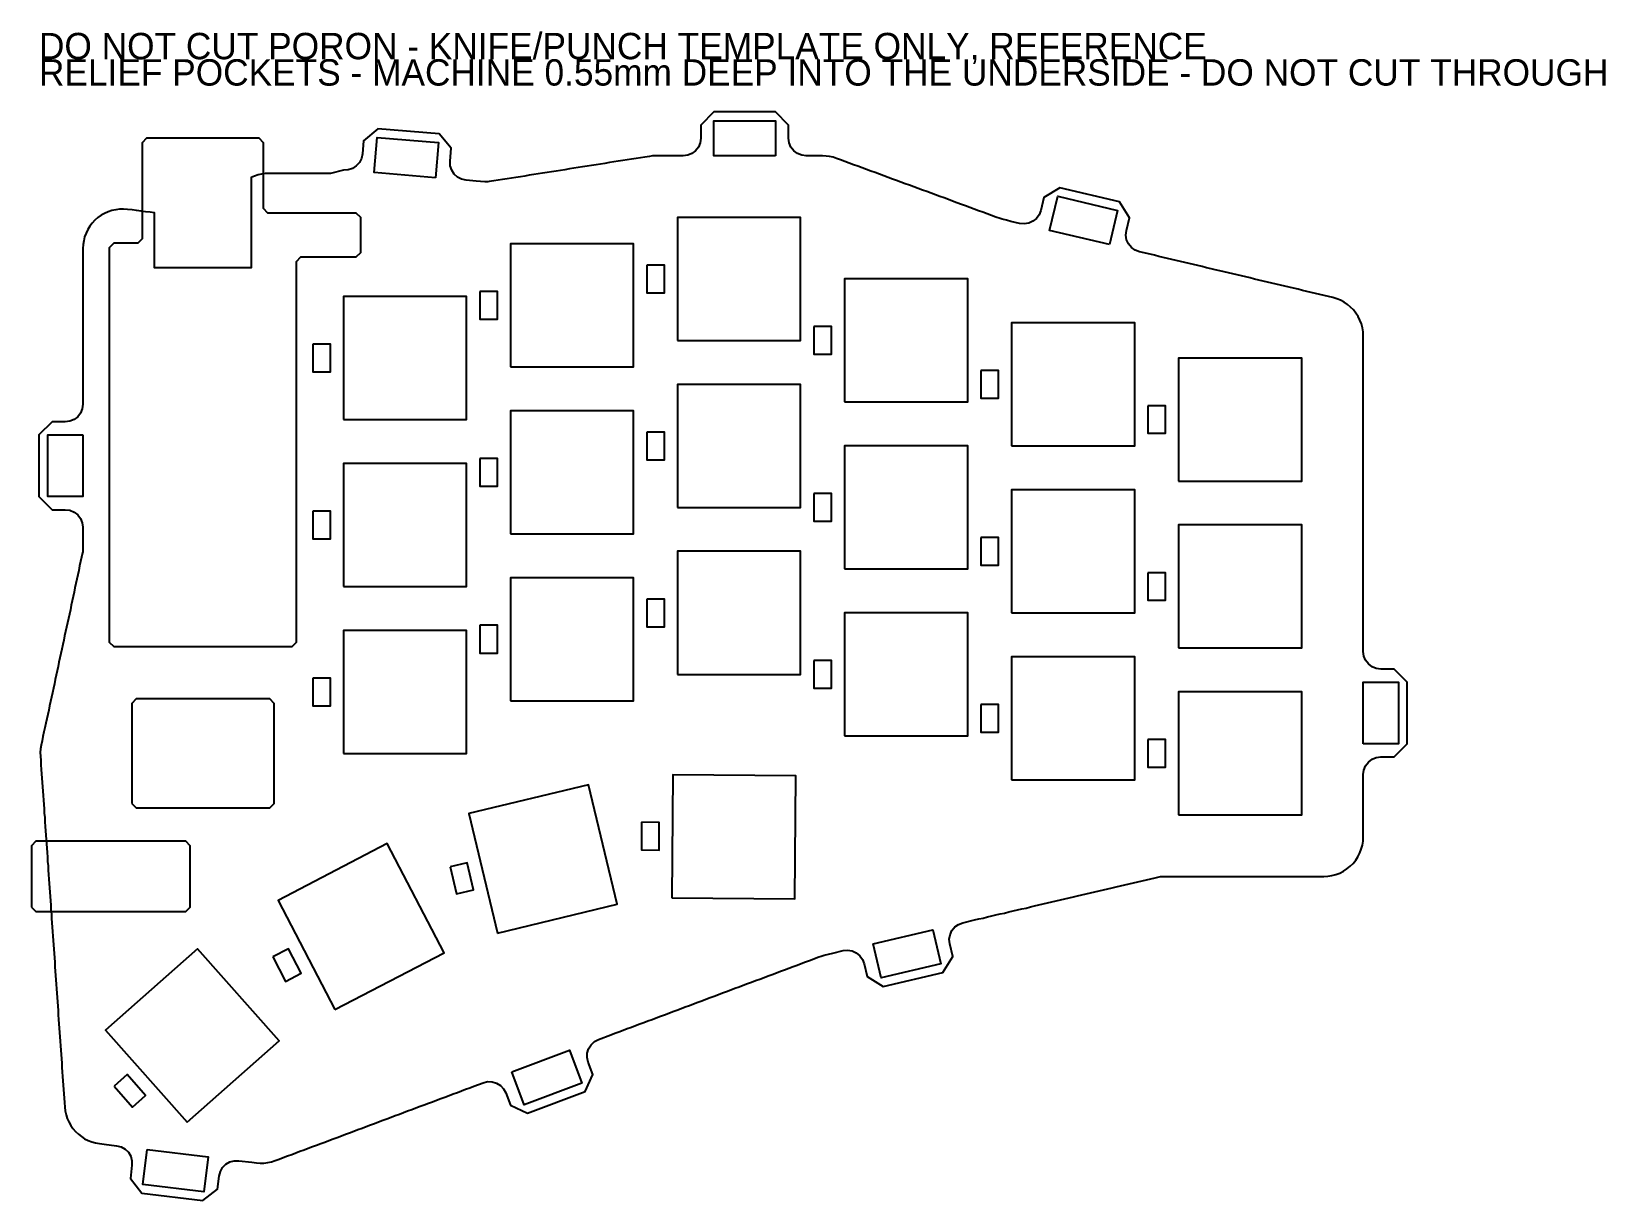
# Model space of a CAD drawing. Header units: millimetres. Extents: x 154 to 333, y -59 to 74.
import ezdxf

# ---------------------------------------------------------------- set-up
doc = ezdxf.new("R2010")
doc.units = ezdxf.units.MM
for name, color, linetype in [('CUTOUT', 7, 'CONTINUOUS'), ('OUTLINE', 3, 'CONTINUOUS'), ('PORON', 2, 'CONTINUOUS'), ('RELIEF', 1, 'CONTINUOUS')]:
    doc.layers.add(name, color=color, linetype=linetype)

msp = doc.modelspace()

# ---------------------------------------------------------------- linework, layer by layer
at = {"layer": 'CUTOUT'}
for points in [[(167.1, 62), (166.6, 61.5), (166.6, 50.55), (166.1, 50.05), (163.35, 50.05), (162.85, 49.55), (162.85, 4.65), (163.35, 4.15), (183.65, 4.15), (184.15, 4.65), (184.15, 48), (184.65, 48.5), (190.95, 48.5), (191.45, 49), (191.45, 53), (190.95, 53.5), (180.9, 53.5), (180.4, 54), (180.4, 61.5), (179.9, 62), (167.1, 62)], [(227.5, 39), (241.5, 39), (241.5, 53), (227.5, 53), (227.5, 39)], [(208.5, 36), (222.5, 36), (222.5, 50), (208.5, 50), (208.5, 36)], [(246.5, 32), (260.5, 32), (260.5, 46), (246.5, 46), (246.5, 32)], [(189.5, 30), (203.5, 30), (203.5, 44), (189.5, 44), (189.5, 30)], [(265.5, 27), (279.5, 27), (279.5, 41), (265.5, 41), (265.5, 27)], [(284.5, 23), (298.5, 23), (298.5, 37), (284.5, 37), (284.5, 23)], [(227.5, 20), (241.5, 20), (241.5, 34), (227.5, 34), (227.5, 20)], [(208.5, 17), (222.5, 17), (222.5, 31), (208.5, 31), (208.5, 17)], [(246.5, 13), (260.5, 13), (260.5, 27), (246.5, 27), (246.5, 13)], [(189.5, 11), (203.5, 11), (203.5, 25), (189.5, 25), (189.5, 11)], [(265.5, 8), (279.5, 8), (279.5, 22), (265.5, 22), (265.5, 8)], [(284.5, 4), (298.5, 4), (298.5, 18), (284.5, 18), (284.5, 4)], [(227.5, 1), (241.5, 1), (241.5, 15), (227.5, 15), (227.5, 1)], [(208.5, -2), (222.5, -2), (222.5, 12), (208.5, 12), (208.5, -2)], [(246.5, -6), (260.5, -6), (260.5, 8), (246.5, 8), (246.5, -6)], [(189.5, -8), (203.5, -8), (203.5, 6), (189.5, 6), (189.5, -8)], [(265.5, -11), (279.5, -11), (279.5, 3), (265.5, 3), (265.5, -11)], [(284.5, -15), (298.5, -15), (298.5, -1), (284.5, -1), (284.5, -15)], [(165.4, -13.7), (165.9, -14.2), (181.1, -14.2), (181.6, -13.7), (181.6, -2.3), (181.1, -1.8), (165.9, -1.8), (165.4, -2.3), (165.4, -13.7)], [(226.84, -24.44), (240.84, -24.56), (240.96, -10.56), (226.96, -10.44), (226.84, -24.44)], [(207.03, -28.44), (220.64, -25.17), (217.37, -11.56), (203.76, -14.83), (207.03, -28.44)], [(154, -25.5), (154.5, -26), (171.55, -26), (172.05, -25.5), (172.05, -18.5), (171.55, -18), (154.5, -18), (154, -18.5), (154, -25.5)], [(188.52, -37.14), (200.94, -30.68), (194.48, -18.26), (182.06, -24.72), (188.52, -37.14)], [(171.7, -49.98), (182.18, -40.7), (172.9, -30.22), (162.42, -39.5), (171.7, -49.98)]]:
    msp.add_lwpolyline(points, close=True, dxfattribs=at)
at = {"layer": 'OUTLINE'}
msp.add_lwpolyline([(305.5, -17.5), (305.5, -17), (305.5, -16.5), (305.5, -16), (305.5, -15.5), (305.5, -15), (305.5, -14.5), (305.5, -14), (305.5, -13.5), (305.5, -13), (305.5, -12.5), (305.5, -12), (305.5, -11.5), (305.5, -10.4), (305.57, -9.89), (305.77, -9.4), (306.09, -8.99), (306.5, -8.67), (306.98, -8.47), (307.5, -8.4), (309, -8.4), (310.5, -6.9), (310.5, 0.1), (309, 1.6), (307.5, 1.6), (306.98, 1.66), (306.5, 1.86), (306.09, 2.18), (305.77, 2.6), (305.57, 3.08), (305.5, 3.6), (305.5, 5), (305.5, 5.5), (305.5, 6), (305.5, 6.5), (305.5, 7), (305.5, 7.5), (305.5, 8), (305.5, 8.5), (305.5, 9), (305.5, 9.5), (305.5, 10), (305.5, 10.5), (305.5, 11), (305.5, 11.5), (305.5, 12), (305.5, 12.5), (305.5, 13), (305.5, 13.5), (305.5, 14), (305.5, 14.5), (305.5, 15), (305.5, 15.5), (305.5, 16), (305.5, 16.5), (305.5, 17), (305.5, 17.5), (305.5, 18), (305.5, 18.5), (305.5, 19), (305.5, 19.5), (305.5, 20), (305.5, 20.5), (305.5, 21), (305.5, 21.5), (305.5, 22), (305.5, 22.5), (305.5, 23), (305.5, 23.5), (305.5, 24), (305.5, 24.5), (305.5, 25), (305.5, 25.5), (305.5, 26), (305.5, 26.5), (305.5, 27), (305.5, 27.5), (305.5, 28), (305.5, 28.5), (305.5, 29), (305.5, 29.5), (305.5, 30), (305.5, 30.5), (305.5, 31), (305.5, 31.5), (305.5, 32), (305.5, 32.5), (305.5, 33), (305.5, 33.5), (305.5, 34), (305.5, 34.5), (305.5, 35), (305.5, 35.5), (305.5, 36), (305.5, 36.5), (305.5, 37), (305.5, 37.5), (305.5, 38), (305.5, 38.5), (305.5, 39), (305.5, 39.5), (305.48, 39.96), (305.4, 40.42), (305.29, 40.87), (305.12, 41.3), (304.92, 41.72), (304.67, 42.11), (304.38, 42.47), (304.06, 42.8), (303.7, 43.1), (303.32, 43.36), (302.91, 43.57), (302.48, 43.75), (302.04, 43.88), (301.54, 44), (301.05, 44.11), (300.55, 44.23), (300.06, 44.35), (299.56, 44.47), (299.07, 44.58), (298.57, 44.7), (298.08, 44.82), (297.58, 44.93), (297.09, 45.05), (296.59, 45.17), (296.1, 45.29), (295.6, 45.4), (295.11, 45.52), (294.61, 45.64), (294.12, 45.75), (293.62, 45.87), (293.13, 45.99), (292.63, 46.11), (292.14, 46.22), (291.64, 46.34), (291.15, 46.46), (290.65, 46.58), (290.16, 46.69), (289.66, 46.81), (289.17, 46.93), (288.67, 47.04), (288.18, 47.16), (287.68, 47.28), (287.19, 47.4), (286.69, 47.51), (286.2, 47.63), (285.7, 47.75), (285.21, 47.87), (284.71, 47.98), (284.22, 48.1), (283.72, 48.22), (283.23, 48.33), (282.73, 48.45), (282.24, 48.57), (281.74, 48.69), (281.25, 48.8), (280.04, 49.09), (279.55, 49.28), (279.13, 49.58), (278.8, 49.99), (278.58, 50.46), (278.5, 50.98), (278.55, 51.5), (278.9, 52.96), (277.78, 54.76), (270.97, 56.37), (269.17, 55.26), (268.82, 53.8), (268.64, 53.31), (268.33, 52.89), (267.93, 52.56), (267.45, 52.35), (266.93, 52.26), (266.41, 52.32), (265.41, 52.55), (264.91, 52.67), (264.42, 52.79), (264.3, 52.82), (264.19, 52.86), (263.7, 53.04), (263.21, 53.22), (262.72, 53.4), (262.23, 53.58), (261.74, 53.76), (261.25, 53.94), (260.76, 54.12), (260.27, 54.3), (259.78, 54.48), (259.28, 54.66), (258.79, 54.85), (258.3, 55.03), (257.81, 55.21), (257.32, 55.39), (256.83, 55.57), (256.34, 55.75), (255.85, 55.93), (255.36, 56.11), (254.87, 56.29), (254.38, 56.47), (253.89, 56.65), (253.4, 56.83), (252.91, 57.01), (252.42, 57.19), (251.93, 57.37), (251.44, 57.56), (250.95, 57.74), (250.46, 57.92), (249.97, 58.1), (249.48, 58.28), (248.99, 58.46), (248.5, 58.64), (248.01, 58.82), (247.52, 59), (247.03, 59.18), (246.54, 59.36), (246.05, 59.54), (245.56, 59.72), (245.18, 59.84), (244.79, 59.93), (244.4, 59.98), (244, 60), (243.5, 60), (242.13, 60), (241.62, 60.07), (241.13, 60.27), (240.72, 60.59), (240.4, 61), (240.2, 61.48), (240.13, 62), (240.13, 63.5), (238.63, 65), (231.63, 65), (230.13, 63.5), (230.13, 62), (230.07, 61.48), (229.87, 61), (229.55, 60.59), (229.13, 60.27), (228.65, 60.07), (228.13, 60), (227, 60), (226.5, 60), (226, 60), (225.5, 60), (225, 60), (224.65, 59.99), (224.3, 59.95), (223.79, 59.87), (223.29, 59.79), (222.78, 59.71), (222.27, 59.63), (221.77, 59.55), (221.26, 59.47), (220.75, 59.39), (220.25, 59.31), (219.74, 59.23), (219.24, 59.15), (218.73, 59.07), (218.22, 58.99), (217.72, 58.91), (217.21, 58.83), (216.7, 58.75), (216.2, 58.67), (215.69, 58.59), (215.19, 58.51), (214.68, 58.43), (214.17, 58.35), (213.67, 58.27), (213.16, 58.19), (212.65, 58.11), (212.15, 58.03), (211.64, 57.95), (211.13, 57.87), (210.63, 57.79), (210.12, 57.71), (209.62, 57.63), (209.11, 57.55), (208.6, 57.47), (208.1, 57.39), (207.59, 57.31), (207.08, 57.23), (206.58, 57.15), (206.07, 57.07), (205.91, 57.05), (205.75, 57.04), (205.59, 57.05), (205.08, 57.09), (204.57, 57.13), (203.44, 57.23), (202.93, 57.34), (202.47, 57.58), (202.08, 57.93), (201.8, 58.37), (201.64, 58.87), (201.61, 59.39), (201.74, 60.88), (200.37, 62.5), (193.39, 63.08), (191.77, 61.71), (191.65, 60.22), (191.54, 59.71), (191.3, 59.24), (190.95, 58.86), (190.51, 58.57), (190.01, 58.42), (189.49, 58.39), (188, 58), (187.5, 58), (187, 58), (186.5, 58), (186, 58), (185.5, 58), (185, 58), (184.5, 58), (184, 58), (183.5, 58), (183, 58), (182.5, 58), (182, 58), (181.5, 58), (181, 58), (180.59, 57.98), (180.18, 57.92), (179.77, 57.83), (179.38, 57.7), (179, 57.53), (179, 57.02), (179, 56.5), (179, 55.99), (179, 55.47), (179, 54.96), (179, 54.45), (179, 53.93), (179, 53.42), (179, 52.9), (179, 52.39), (179, 51.88), (179, 51.36), (179, 50.85), (179, 50.33), (179, 49.82), (179, 49.31), (179, 48.79), (179, 48.28), (179, 47.76), (179, 47.25), (178.5, 47.25), (178, 47.25), (177.5, 47.25), (177, 47.25), (176.5, 47.25), (176, 47.25), (175.5, 47.25), (175, 47.25), (174.5, 47.25), (174, 47.25), (173.5, 47.25), (173, 47.25), (172.5, 47.25), (172, 47.25), (171.5, 47.25), (171, 47.25), (170.5, 47.25), (170, 47.25), (169.5, 47.25), (169, 47.25), (168.5, 47.25), (168, 47.25), (168, 47.77), (168, 48.29), (168, 48.82), (168, 49.34), (168, 49.86), (168, 50.38), (168, 50.9), (168, 51.43), (168, 51.95), (168, 52.47), (168, 52.99), (168, 53.51), (167.49, 53.58), (166.98, 53.65), (166.47, 53.71), (165.95, 53.78), (165.44, 53.85), (164.93, 53.91), (164.48, 53.95), (164.03, 53.94), (163.59, 53.88), (163.15, 53.79), (162.72, 53.65), (162.31, 53.46), (161.92, 53.24), (161.55, 52.98), (161.22, 52.68), (160.91, 52.35), (160.64, 51.99), (160.4, 51.61), (160.21, 51.2), (160.05, 50.78), (159.94, 50.34), (159.87, 49.9), (159.85, 49.45), (159.85, 48.95), (159.85, 48.44), (159.85, 47.94), (159.85, 47.44), (159.85, 46.93), (159.85, 46.43), (159.85, 45.93), (159.85, 45.43), (159.85, 44.92), (159.85, 44.42), (159.85, 43.92), (159.85, 43.41), (159.85, 42.91), (159.85, 42.41), (159.85, 41.9), (159.85, 41.4), (159.85, 40.9), (159.85, 40.39), (159.85, 39.89), (159.85, 39.39), (159.85, 38.89), (159.85, 38.38), (159.85, 37.88), (159.85, 37.38), (159.85, 36.87), (159.85, 36.37), (159.85, 35.87), (159.85, 35.36), (159.85, 34.86), (159.85, 34.36), (159.85, 33.85), (159.85, 33.35), (159.85, 32.85), (159.85, 31.74), (159.78, 31.22), (159.58, 30.74), (159.26, 30.32), (158.85, 30), (158.37, 29.8), (157.85, 29.74), (156.35, 29.74), (154.85, 28.24), (154.85, 21.24), (156.35, 19.74), (157.85, 19.74), (158.37, 19.67), (158.85, 19.47), (159.26, 19.15), (159.58, 18.74), (159.78, 18.25), (159.85, 17.74), (159.85, 16.25), (159.85, 15.74), (159.85, 15.24), (159.84, 15.1), (159.83, 14.96), (159.81, 14.82), (159.7, 14.32), (159.59, 13.83), (159.48, 13.33), (159.38, 12.83), (159.27, 12.34), (159.16, 11.84), (159.06, 11.34), (158.95, 10.84), (158.84, 10.35), (158.74, 9.85), (158.63, 9.35), (158.52, 8.86), (158.42, 8.36), (158.31, 7.86), (158.2, 7.36), (158.09, 6.87), (157.99, 6.37), (157.88, 5.87), (157.77, 5.37), (157.67, 4.88), (157.56, 4.38), (157.45, 3.88), (157.35, 3.39), (157.24, 2.89), (157.13, 2.39), (157.03, 1.89), (156.92, 1.4), (156.81, 0.9), (156.7, 0.4), (156.6, -0.09), (156.49, -0.59), (156.38, -1.09), (156.28, -1.59), (156.17, -2.08), (156.06, -2.58), (155.96, -3.08), (155.85, -3.57), (155.74, -4.07), (155.64, -4.57), (155.53, -5.07), (155.42, -5.56), (155.31, -6.06), (155.21, -6.56), (155.1, -7.05), (155.03, -7.47), (155, -7.89), (155.01, -8.31), (155.05, -8.81), (155.08, -9.31), (155.11, -9.81), (155.15, -10.31), (155.18, -10.81), (155.22, -11.31), (155.25, -11.81), (155.29, -12.31), (155.32, -12.8), (155.36, -13.3), (155.39, -13.8), (155.43, -14.3), (155.46, -14.8), (155.5, -15.3), (155.53, -15.8), (155.57, -16.3), (155.6, -16.8), (155.63, -17.3), (155.67, -17.8), (155.7, -18.29), (155.74, -18.79), (155.77, -19.29), (155.81, -19.79), (155.84, -20.29), (155.88, -20.79), (155.91, -21.29), (155.95, -21.79), (155.98, -22.29), (156.02, -22.79), (156.05, -23.29), (156.08, -23.79), (156.12, -24.28), (156.15, -24.78), (156.19, -25.28), (156.22, -25.78), (156.26, -26.28), (156.29, -26.78), (156.33, -27.28), (156.36, -27.78), (156.4, -28.28), (156.43, -28.78), (156.47, -29.28), (156.5, -29.77), (156.54, -30.27), (156.57, -30.77), (156.6, -31.27), (156.64, -31.77), (156.67, -32.27), (156.71, -32.77), (156.74, -33.27), (156.78, -33.77), (156.81, -34.27), (156.85, -34.77), (156.88, -35.27), (156.92, -35.76), (156.95, -36.26), (156.99, -36.76), (157.02, -37.26), (157.05, -37.76), (157.09, -38.26), (157.12, -38.76), (157.16, -39.26), (157.19, -39.76), (157.23, -40.26), (157.26, -40.76), (157.3, -41.26), (157.33, -41.75), (157.37, -42.25), (157.4, -42.75), (157.44, -43.25), (157.47, -43.75), (157.5, -44.25), (157.54, -44.75), (157.57, -45.25), (157.61, -45.75), (157.64, -46.25), (157.68, -46.75), (157.71, -47.24), (157.75, -47.74), (157.78, -48.24), (157.84, -48.68), (157.93, -49.12), (158.07, -49.54), (158.25, -49.94), (158.46, -50.33), (158.72, -50.69), (159.01, -51.03), (159.33, -51.33), (159.68, -51.61), (160.05, -51.84), (160.44, -52.04), (160.86, -52.2), (161.28, -52.32), (161.72, -52.4), (162.25, -52.46), (163.69, -52.64), (164.19, -52.77), (164.65, -53.03), (165.02, -53.39), (165.29, -53.84), (165.43, -54.35), (165.43, -54.87), (165.25, -56.36), (166.55, -58.03), (173.5, -58.88), (175.17, -57.58), (175.36, -56.09), (175.49, -55.58), (175.74, -55.13), (176.11, -54.76), (176.56, -54.49), (177.06, -54.35), (177.58, -54.35), (179.06, -54.53), (179.58, -54.59), (180.01, -54.63), (180.45, -54.62), (180.88, -54.57), (181.3, -54.47), (181.71, -54.34), (182.18, -54.17), (182.65, -53.99), (183.12, -53.81), (183.6, -53.64), (184.07, -53.46), (184.54, -53.28), (185.01, -53.11), (185.48, -52.93), (185.95, -52.75), (186.42, -52.58), (186.9, -52.4), (187.37, -52.22), (187.84, -52.05), (188.31, -51.87), (188.78, -51.69), (189.25, -51.51), (189.72, -51.34), (190.19, -51.16), (190.67, -50.98), (191.14, -50.81), (191.61, -50.63), (192.08, -50.45), (192.55, -50.28), (193.02, -50.1), (193.49, -49.92), (193.97, -49.75), (194.44, -49.57), (194.91, -49.39), (195.38, -49.22), (195.85, -49.04), (196.32, -48.86), (196.79, -48.69), (197.26, -48.51), (197.74, -48.33), (198.21, -48.16), (198.68, -47.98), (199.15, -47.8), (199.62, -47.63), (200.09, -47.45), (200.56, -47.27), (201.04, -47.1), (201.51, -46.92), (201.98, -46.74), (202.45, -46.57), (202.92, -46.39), (203.39, -46.21), (203.86, -46.04), (204.33, -45.86), (205.38, -45.47), (205.89, -45.35), (206.41, -45.37), (206.91, -45.52), (207.36, -45.8), (207.71, -46.18), (207.96, -46.64), (208.48, -48.04), (210.42, -48.92), (216.97, -46.46), (217.85, -44.53), (217.32, -43.13), (217.2, -42.62), (217.22, -42.1), (217.37, -41.6), (217.65, -41.16), (218.03, -40.8), (218.49, -40.55), (219.89, -40.03), (220.36, -39.85), (220.83, -39.68), (221.3, -39.5), (221.77, -39.32), (222.24, -39.15), (222.72, -38.97), (223.19, -38.79), (223.66, -38.62), (224.13, -38.44), (224.6, -38.26), (225.07, -38.09), (225.54, -37.91), (226.01, -37.73), (226.49, -37.56), (226.96, -37.38), (227.43, -37.2), (227.9, -37.03), (228.37, -36.85), (228.84, -36.67), (229.31, -36.5), (229.79, -36.32), (230.26, -36.14), (230.73, -35.97), (231.2, -35.79), (231.67, -35.61), (232.14, -35.44), (232.61, -35.26), (233.08, -35.08), (233.56, -34.91), (234.03, -34.73), (234.5, -34.55), (234.97, -34.38), (235.44, -34.2), (235.91, -34.02), (236.38, -33.85), (236.86, -33.67), (237.33, -33.49), (237.8, -33.32), (238.27, -33.14), (238.74, -32.96), (239.21, -32.79), (239.68, -32.61), (240.15, -32.43), (240.63, -32.26), (241.1, -32.08), (241.57, -31.9), (242.04, -31.73), (242.51, -31.55), (242.98, -31.37), (243.45, -31.2), (243.93, -31.02), (244.05, -30.98), (244.17, -30.94), (244.66, -30.83), (245.15, -30.72), (246.32, -30.44), (246.84, -30.39), (247.36, -30.48), (247.83, -30.69), (248.24, -31.02), (248.54, -31.45), (248.73, -31.94), (249.07, -33.4), (250.87, -34.52), (257.69, -32.93), (258.81, -31.12), (258.46, -29.66), (258.41, -29.14), (258.5, -28.63), (258.71, -28.15), (259.05, -27.75), (259.47, -27.45), (259.96, -27.26), (261.28, -26.95), (261.77, -26.84), (262.26, -26.73), (262.74, -26.61), (263.23, -26.5), (263.72, -26.38), (264.21, -26.27), (264.7, -26.16), (265.19, -26.04), (265.68, -25.93), (266.17, -25.81), (266.65, -25.7), (267.14, -25.59), (267.63, -25.47), (268.12, -25.36), (268.61, -25.24), (269.1, -25.13), (269.59, -25.02), (270.08, -24.9), (270.56, -24.79), (271.05, -24.67), (271.54, -24.56), (272.03, -24.45), (272.52, -24.33), (273.01, -24.22), (273.5, -24.1), (273.99, -23.99), (274.47, -23.88), (274.96, -23.76), (275.45, -23.65), (275.94, -23.53), (276.43, -23.42), (276.92, -23.31), (277.41, -23.19), (277.9, -23.08), (278.38, -22.96), (278.87, -22.85), (279.36, -22.74), (279.85, -22.62), (280.34, -22.51), (280.83, -22.39), (281.32, -22.28), (281.81, -22.17), (282.29, -22.05), (282.44, -22.02), (282.6, -22.01), (282.75, -22), (283.25, -22), (283.76, -22), (284.27, -22), (284.78, -22), (285.28, -22), (285.79, -22), (286.3, -22), (286.8, -22), (287.31, -22), (287.82, -22), (288.32, -22), (288.83, -22), (289.34, -22), (289.85, -22), (290.35, -22), (290.86, -22), (291.37, -22), (291.87, -22), (292.38, -22), (292.89, -22), (293.39, -22), (293.9, -22), (294.41, -22), (294.92, -22), (295.42, -22), (295.93, -22), (296.44, -22), (296.94, -22), (297.45, -22), (297.96, -22), (298.46, -22), (298.97, -22), (299.48, -22), (299.99, -22), (300.49, -22), (301, -22), (301.47, -21.98), (301.94, -21.9), (302.39, -21.78), (302.83, -21.61), (303.25, -21.4), (303.64, -21.14), (304.01, -20.84), (304.34, -20.51), (304.64, -20.14), (304.9, -19.75), (305.11, -19.33), (305.28, -18.89), (305.4, -18.44), (305.48, -17.97), (305.5, -17.5)], close=True, dxfattribs=at)
at = {"layer": 'PORON'}
for points in [[(238.63, 60), (231.63, 60), (231.63, 64), (238.63, 64), (238.63, 60)], [(199.95, 57.52), (192.98, 58.1), (193.31, 62.09), (200.29, 61.51), (199.95, 57.52)], [(276.63, 49.9), (269.82, 51.51), (270.74, 55.4), (277.55, 53.79), (276.63, 49.9)], [(159.85, 28.24), (159.85, 21.24), (155.85, 21.24), (155.85, 28.24), (159.85, 28.24)], [(305.5, -6.9), (305.5, 0.1), (309.5, 0.1), (309.5, -6.9), (305.5, -6.9)], [(249.73, -29.65), (256.55, -28.06), (257.46, -31.95), (250.64, -33.54), (249.73, -29.65)], [(208.66, -44.24), (215.22, -41.78), (216.62, -45.53), (210.06, -47.98), (208.66, -44.24)], [(167.16, -53.07), (174.11, -53.92), (173.62, -57.89), (166.67, -57.04), (167.16, -53.07)]]:
    msp.add_lwpolyline(points, close=True, dxfattribs=at)
at = {"layer": 'RELIEF'}
for points in [[(224, 47.58), (224, 44.42), (226, 44.42), (226, 47.58), (224, 47.58)], [(205, 44.58), (205, 41.42), (207, 41.42), (207, 44.58), (205, 44.58)], [(243, 40.58), (243, 37.42), (245, 37.42), (245, 40.58), (243, 40.58)], [(186, 38.58), (186, 35.42), (188, 35.42), (188, 38.58), (186, 38.58)], [(262, 35.58), (262, 32.42), (264, 32.42), (264, 35.58), (262, 35.58)], [(281, 31.57), (281, 28.43), (283, 28.43), (283, 31.57), (281, 31.57)], [(224, 28.57), (224, 25.43), (226, 25.43), (226, 28.57), (224, 28.57)], [(205, 25.57), (205, 22.43), (207, 22.43), (207, 25.57), (205, 25.57)], [(243, 21.57), (243, 18.43), (245, 18.43), (245, 21.57), (243, 21.57)], [(186, 19.57), (186, 16.43), (188, 16.43), (188, 19.57), (186, 19.57)], [(262, 16.57), (262, 13.43), (264, 13.43), (264, 16.57), (262, 16.57)], [(281, 12.57), (281, 9.43), (283, 9.43), (283, 12.57), (281, 12.57)], [(224, 9.57), (224, 6.42), (226, 6.42), (226, 9.57), (224, 9.57)], [(205, 6.58), (205, 3.42), (207, 3.42), (207, 6.58), (205, 6.58)], [(243, 2.58), (243, -0.58), (245, -0.57), (245, 2.58), (243, 2.58)], [(186, 0.57), (186, -2.58), (188, -2.58), (188, 0.58), (186, 0.57)], [(262, -2.42), (262, -5.58), (264, -5.58), (264, -2.42), (262, -2.42)], [(281, -6.42), (281, -9.57), (283, -9.57), (283, -6.42), (281, -6.42)], [(223.41, -15.83), (223.39, -18.98), (225.39, -19), (225.41, -15.85), (223.41, -15.83)], [(201.62, -20.92), (202.36, -23.98), (204.3, -23.52), (203.57, -20.45), (201.62, -20.92)], [(181.46, -31.15), (182.91, -33.95), (184.69, -33.02), (183.23, -30.23), (181.46, -31.15)], [(163.39, -45.88), (165.48, -48.24), (166.98, -46.91), (164.89, -44.55), (163.39, -45.88)]]:
    msp.add_lwpolyline(points, close=True, dxfattribs=at)

# ---------------------------------------------------------------- texts
at = {"layer": 'PORON'}
msp.add_text('DO NOT CUT PORON - KNIFE/PUNCH TEMPLATE ONLY, REFERENCE', height=3, dxfattribs=at).set_placement((154.85, 71))
at = {"layer": 'RELIEF'}
msp.add_text('RELIEF POCKETS - MACHINE 0.55mm DEEP INTO THE UNDERSIDE - DO NOT CUT THROUGH', height=3, dxfattribs=at).set_placement((154.85, 68))

doc.saveas('drawing.dxf')
